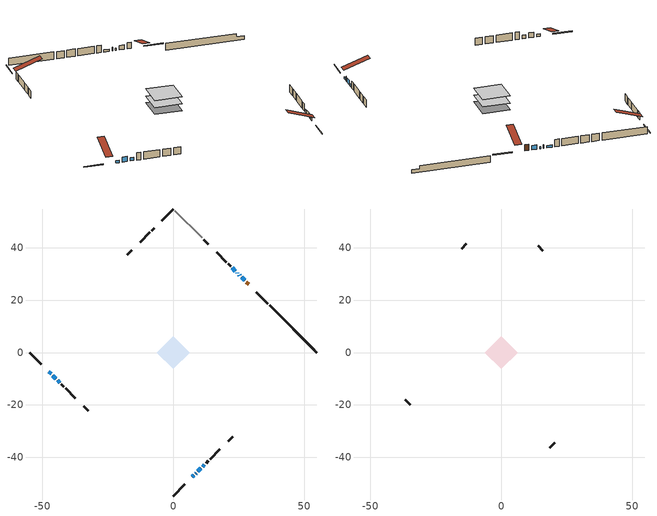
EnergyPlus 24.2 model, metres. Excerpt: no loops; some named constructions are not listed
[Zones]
conditioned space
 floor adiabatic (AdiabaticFloorConstruction): -6.3,0 0,6.3 6.3,0 0,-6.3 z0.95
 floor foundation (Slab1 construction): -6.3,0 0,6.3 6.3,0 0,-6.3 z-1.34
 wall outside (RimJoist1 construction): 0,-54.84 4.41,-50.43 / -54.84,0 -50.43,-4.41 / 0,54.84 -4.41,50.43 / 36.19,18.65 31.78,23.06 z0.95:1.25
 wall outside (AdiabaticWallConstruction 1): 28.85,25.99 27.94,26.9 z0.95:2.98
 wall outside (AdiabaticWallConstruction): 27.28,27.56 26.1,28.74 z0.95:2.4; 7.34,-47.5 7.86,-46.98 / 25.44,29.4 25.21,29.64 z0.95:1.66; -47.5,-7.34 -46.69,-8.15 / 23.79,31.05 22.55,32.29 z0.95:1.69; 24.55,30.29 24.44,30.4 z0.95:2.17; 8.52,-46.32 8.75,-46.09 / 9.41,-45.43 10.59,-44.25 z0.95:2.42; 11.25,-43.59 11.86,-42.98 z0.95:1.87; -46.04,-8.8 -44.81,-10.03 z0.95:2.63; -44.16,-10.68 -43.37,-11.47 z0.95:2.04
 wall outside (Wall1 construction): 12.52,-42.32 13.46,-41.38 / -42.71,-12.13 -41.77,-13.07 / -7.34,47.5 -8.28,46.56 / 21.89,32.95 20.95,33.89 z0.95:3.39
 wall outside (Wall2 construction): 14.11,-40.73 17.85,-36.99 / -41.11,-13.73 -37.38,-17.46 / -8.94,45.9 -12.67,42.17 / 20.29,34.55 16.56,38.28 z0.95:3.39
 wall outside (Wall4 construction): 21.02,-33.82 22.7,-32.15 / -34.21,-20.63 -32.53,-22.31 / -15.84,39 -17.52,37.32 / 13.39,41.45 11.71,43.13 z0.95:3.39
 wall foundation (FoundationWall1 construction): 36.84,18,-1.34 36.84,18,0.95 53.04,1.8,0.95 53.04,1.8,-0.09 54.84,0,-0.09 54.84,0,-1.34
 wall adiabatic (Wall5 construction): 11.06,43.79 0.66,54.18 z0.95:3.39
 window (WindowConstruction): 27.28,27.56 26.1,28.74 z0.95:2.4
 window (WindowConstruction 9): 7.34,-47.5 7.86,-46.98 z0.95:1.66
 window (WindowConstruction 10): -47.5,-7.34 -46.69,-8.15 z0.95:1.69
 window (WindowConstruction 1): 25.44,29.4 25.21,29.63 z0.95:1.66
 window (WindowConstruction 7): 24.55,30.29 24.44,30.4 z0.95:2.17
 window (WindowConstruction 2): 8.52,-46.32 8.75,-46.09 z0.95:2.42
 window (WindowConstruction 3): 9.41,-45.43 10.59,-44.25 z0.95:2.42
 window (WindowConstruction 4): 11.25,-43.59 11.86,-42.98 z0.95:1.86
 window (WindowConstruction 5): -46.04,-8.8 -44.82,-10.03 z0.95:2.63
 window (WindowConstruction 6): -44.16,-10.68 -43.37,-11.47 z0.95:2.04
 window (WindowConstruction 8): 23.79,31.05 22.55,32.29 z0.95:1.69
 door (Door): 28.85,25.99 27.94,26.9 z0.95:2.98
 ceiling adiabatic (AdiabaticFloorConstruction): 0,-6.3 6.3,0 0,6.3 -6.3,0 z0.95
attic - vented
 floor to conditioned space (Floor1 construction Reversed): -6.3,0 0,6.3 6.3,0 0,-6.3 z3.39
 wall outside (Wall3 construction): 18.5,-36.34 20.36,-34.48 / -36.72,-18.12 -34.87,-19.97 / -13.33,41.52 -15.18,39.66 / 15.9,38.94 14.05,40.79 z0.95:3.39
 roof outside (Roof1 construction): 6.68,-48.16,3.39 0.55,-42.02,6.28 -1.07,-43.64,6.28 5.07,-49.78,3.39; -48.16,-6.68,3.39 -42.02,-0.55,6.28 -43.64,1.07,6.28 -49.78,-5.07,3.39; -6.68,48.16,3.39 -0.55,42.02,6.28 1.07,43.64,6.28 -5.07,49.78,3.39; 29.51,25.34,3.39 23.37,19.2,6.28 24.99,17.59,6.28 31.12,23.72,3.39
[Material] Roughness=Rough; Thermal Absorptance=0.9
Name | Thickness {m} | Conductivity {W/m-K} | Density {kg/m3} | Specific Heat {J/kg-K} | Solar Absorptance | Visible Absorptance
ceiling loosefill ins | 0.169333 | 0.0480833 | 16.02 | 1046.75 | 0.7 | 0.7
ceiling stud and cavity | 0.1397 | 0.0931187 | 65.682 | 1177.47 | 0.7 | 0.7
gypsum board | 0.0127 | 0.160291 | 801 | 837.4 | 0.6 | 0.6
[Construction]
Floor1 construction: ceiling loosefill ins, ceiling stud and cavity, gypsum board
[Schedule:Day:Interval]
interior lighting schedule day: No, 01:00, 0.108182, 04:00, 0.0901515, 05:00, 0.0991667, 06:00, 0.162273, 07:00, 0.270455, 08:00, 0.342576, 10:00, 0.369621, 11:00, 0.351591, 12:00, 0.333561, 13:00, 0.324545, 14:00, 0.31553, 15:00, 0.333561, 16:00, 0.369621, 17:00, 0.450758, 18:00, 0.585985, 19:00, 0.775303, 20:00, 0.955606, 21:00, 0.991667, 22:00, 0.712197, 23:00, 0.360606, 24:00, 0.162273
interior lighting schedule day 1: No, 01:00, 0.100909, 04:00, 0.0840909, 05:00, 0.0925, 06:00, 0.151364, 07:00, 0.252273, 08:00, 0.319545, 10:00, 0.344773, 11:00, 0.327955, 12:00, 0.311136, 13:00, 0.302727, 14:00, 0.294318, 15:00, 0.311136, 16:00, 0.344773, 17:00, 0.420455, 18:00, 0.546591, 19:00, 0.723182, 20:00, 0.891364, 21:00, 0.925, 22:00, 0.664318, 23:00, 0.336364, 24:00, 0.151364
interior lighting schedule day 2: No, 01:00, 0.0927273, 04:00, 0.0772727, 05:00, 0.085, 06:00, 0.139091, 07:00, 0.231818, 08:00, 0.293636, 10:00, 0.316818, 11:00, 0.301364, 12:00, 0.285909, 13:00, 0.278182, 14:00, 0.270455, 15:00, 0.285909, 16:00, 0.316818, 17:00, 0.386364, 18:00, 0.502273, 19:00, 0.664545, 20:00, 0.819091, 21:00, 0.85, 22:00, 0.610455, 23:00, 0.309091, 24:00, 0.139091
interior lighting schedule day 3: No, 01:00, 0.0845455, 04:00, 0.0704545, 05:00, 0.0775, 06:00, 0.126818, 07:00, 0.211364, 08:00, 0.267727, 10:00, 0.288864, 11:00, 0.274773, 12:00, 0.260682, 13:00, 0.253636, 14:00, 0.246591, 15:00, 0.260682, 16:00, 0.288864, 17:00, 0.352273, 18:00, 0.457955, 19:00, 0.605909, 20:00, 0.746818, 21:00, 0.775, 22:00, 0.556591, 23:00, 0.281818, 24:00, 0.126818
interior lighting schedule day 4: No, 01:00, 0.0763636, 04:00, 0.0636364, 05:00, 0.07, 06:00, 0.114545, 07:00, 0.190909, 08:00, 0.241818, 10:00, 0.260909, 11:00, 0.248182, 12:00, 0.235455, 13:00, 0.229091, 14:00, 0.222727, 15:00, 0.235455, 16:00, 0.260909, 17:00, 0.318182, 18:00, 0.413636, 19:00, 0.547273, 20:00, 0.674545, 21:00, 0.7, 22:00, 0.502727, 23:00, 0.254545, 24:00, 0.114545
interior lighting schedule day 5: No, 01:00, 0.0727273, 04:00, 0.0606061, 05:00, 0.0666667, 06:00, 0.109091, 07:00, 0.181818, 08:00, 0.230303, 10:00, 0.248485, 11:00, 0.236364, 12:00, 0.224242, 13:00, 0.218182, 14:00, 0.212121, 15:00, 0.224242, 16:00, 0.248485, 17:00, 0.30303, 18:00, 0.393939, 19:00, 0.521212, 20:00, 0.642424, 21:00, 0.666667, 22:00, 0.478788, 23:00, 0.242424, 24:00, 0.109091
interior lighting schedule day 6: No, 01:00, 0.0745455, 04:00, 0.0621212, 05:00, 0.0683333, 06:00, 0.111818, 07:00, 0.186364, 08:00, 0.236061, 10:00, 0.254697, 11:00, 0.242273, 12:00, 0.229848, 13:00, 0.223636, 14:00, 0.217424, 15:00, 0.229848, 16:00, 0.254697, 17:00, 0.310606, 18:00, 0.403788, 19:00, 0.534242, 20:00, 0.658485, 21:00, 0.683333, 22:00, 0.490758, 23:00, 0.248485, 24:00, 0.111818
interior lighting schedule day 7: No, 01:00, 0.08, 04:00, 0.0666667, 05:00, 0.0733333, 06:00, 0.12, 07:00, 0.2, 08:00, 0.253333, 10:00, 0.273333, 11:00, 0.26, 12:00, 0.246667, 13:00, 0.24, 14:00, 0.233333, 15:00, 0.246667, 16:00, 0.273333, 17:00, 0.333333, 18:00, 0.433333, 19:00, 0.573333, 20:00, 0.706667, 21:00, 0.733333, 22:00, 0.526667, 23:00, 0.266667, 24:00, 0.12
interior lighting schedule day 8: No, 01:00, 0.0890909, 04:00, 0.0742424, 05:00, 0.0816667, 06:00, 0.133636, 07:00, 0.222727, 08:00, 0.282121, 10:00, 0.304394, 11:00, 0.289545, 12:00, 0.274697, 13:00, 0.267273, 14:00, 0.259848, 15:00, 0.274697, 16:00, 0.304394, 17:00, 0.371212, 18:00, 0.482576, 19:00, 0.638485, 20:00, 0.78697, 21:00, 0.816667, 22:00, 0.586515, 23:00, 0.29697, 24:00, 0.133636
interior lighting schedule day 9: No, 01:00, 0.0972727, 04:00, 0.0810606, 05:00, 0.0891667, 06:00, 0.145909, 07:00, 0.243182, 08:00, 0.30803, 10:00, 0.332348, 11:00, 0.316136, 12:00, 0.299924, 13:00, 0.291818, 14:00, 0.283712, 15:00, 0.299924, 16:00, 0.332348, 17:00, 0.405303, 18:00, 0.526894, 19:00, 0.697121, 20:00, 0.859242, 21:00, 0.891667, 22:00, 0.640379, 23:00, 0.324242, 24:00, 0.145909
interior lighting schedule day 10: No, 01:00, 0.105455, 04:00, 0.0878788, 05:00, 0.0966667, 06:00, 0.158182, 07:00, 0.263636, 08:00, 0.333939, 10:00, 0.360303, 11:00, 0.342727, 12:00, 0.325152, 13:00, 0.316364, 14:00, 0.307576, 15:00, 0.325152, 16:00, 0.360303, 17:00, 0.439394, 18:00, 0.571212, 19:00, 0.755758, 20:00, 0.931515, 21:00, 0.966667, 22:00, 0.694242, 23:00, 0.351515, 24:00, 0.158182
interior lighting schedule day 11: No, 01:00, 0.109091, 04:00, 0.0909091, 05:00, 0.1, 06:00, 0.163636, 07:00, 0.272727, 08:00, 0.345455, 10:00, 0.372727, 11:00, 0.354545, 12:00, 0.336364, 13:00, 0.327273, 14:00, 0.318182, 15:00, 0.336364, 16:00, 0.372727, 17:00, 0.454545, 18:00, 0.590909, 19:00, 0.781818, 20:00, 0.963636, 21:00, 1, 22:00, 0.718182, 23:00, 0.363636, 24:00, 0.163636
interior lighting schedule default day; occupants schedule default day; clothes dryer schedule default day; cooking range schedule default day; mech vent bath fan 0 schedule default day; mech vent range fan 0 schedule default day; misc plug loads schedule default day; general water use schedule default day; heating setpoint default day; cooling setpoint default day; clothes dryer exhaust 0 schedule default day; cooling season schedule day; cooling season schedule day 2; cooling season schedule default day; exterior lighting schedule default day; natural vent schedule default day: No, 24:00, 0
occupants schedule day: No, 05:00, 0.426829, 06:00, 0.719512, 07:00, 1, 08:00, 0.670732, 09:00, 0.329268, 14:00, 0.170732, 15:00, 0.231707, 16:00, 0.329268, 17:00, 0.5, 18:00, 0.670732, 19:00, 0.829268, 21:00, 1, 22:00, 0.853659, 23:00, 0.646341, 24:00, 0.426829
clothes dryer schedule day; clothes dryer exhaust 0 schedule day: No, 01:00, 0.123457, 02:00, 0.0740741, 03:00, 0.0493827, 04:00, 0.0246914, 05:00, 0.0493827, 06:00, 0.0740741, 07:00, 0.197531, 08:00, 0.395062, 09:00, 0.592593, 10:00, 0.839506, 11:00, 0.962963, 12:00, 1, 13:00, 0.91358, 14:00, 0.82716, 15:00, 0.716049, 16:00, 0.753086, 17:00, 0.679012, 18:00, 0.666667, 20:00, 0.62963, 21:00, 0.641975, 22:00, 0.666667, 23:00, 0.54321, 24:00, 0.296296
cooking range schedule day: No, 05:00, 0.0597015, 06:00, 0.11194, 07:00, 0.171642, 08:00, 0.291045, 11:00, 0.343284, 12:00, 0.402985, 13:00, 0.462687, 14:00, 0.343284, 15:00, 0.291045, 16:00, 0.402985, 17:00, 0.567164, 18:00, 1, 19:00, 0.850746, 20:00, 0.432836, 21:00, 0.291045, 22:00, 0.231343, 23:00, 0.171642, 24:00, 0.11194
mech vent bath fan 0 schedule day: No, 07:00, 0, 08:00, 1, 09:00, 0.2, 24:00, 0
mech vent range fan 0 schedule day: No, 18:00, 0, 19:00, 1, 20:00, 0.2, 24:00, 0
misc plug loads schedule day: No, 06:00, 0.705882, 07:00, 0.745098, 08:00, 0.803922, 15:00, 0.823529, 16:00, 0.862745, 17:00, 0.921569, 18:00, 0.980392, 19:00, 1, 20:00, 0.980392, 21:00, 0.941176, 22:00, 0.862745, 23:00, 0.784314, 24:00, 0.72549
general water use schedule day: No, 01:00, 0.315068, 03:00, 0.287671, 04:00, 0.342466, 05:00, 0.369863, 06:00, 0.520548, 07:00, 0.60274, 08:00, 0.534247, 10:00, 0.506849, 11:00, 0.465753, 14:00, 0.479452, 15:00, 0.534247, 16:00, 0.589041, 17:00, 0.69863, 18:00, 0.876712, 19:00, 0.890411, 20:00, 0.986301, 21:00, 1, 22:00, 0.863014, 23:00, 0.616438, 24:00, 0.465753
heating setpoint day: No, 07:00, 18, 23:00, 21, 24:00, 18
cooling setpoint day: No, 24:00, 25
cooling season schedule day 1: No, 24:00, 1
exterior lighting schedule day: No, 01:00, 0.566667, 03:00, 0.524167, 05:00, 0.495833, 06:00, 0.5525, 07:00, 0.623333, 08:00, 0.580833, 09:00, 0.439167, 10:00, 0.354167, 12:00, 0.34, 13:00, 0.354167, 14:00, 0.396667, 15:00, 0.425, 16:00, 0.495833, 17:00, 0.623333, 18:00, 0.793333, 19:00, 0.906667, 20:00, 0.963333, 21:00, 0.991667, 22:00, 0.920833, 23:00, 0.793333, 24:00, 0.665833
exterior lighting schedule day 1: No, 01:00, 0.528571, 03:00, 0.488929, 05:00, 0.4625, 06:00, 0.515357, 07:00, 0.581429, 08:00, 0.541786, 09:00, 0.409643, 10:00, 0.330357, 12:00, 0.317143, 13:00, 0.330357, 14:00, 0.37, 15:00, 0.396429, 16:00, 0.4625, 17:00, 0.581429, 18:00, 0.74, 19:00, 0.845714, 20:00, 0.898571, 21:00, 0.925, 22:00, 0.858929, 23:00, 0.74, 24:00, 0.621071
exterior lighting schedule day 10: No, 01:00, 0.552381, 03:00, 0.510952, 05:00, 0.483333, 06:00, 0.538571, 07:00, 0.607619, 08:00, 0.56619, 09:00, 0.428095, 10:00, 0.345238, 12:00, 0.331429, 13:00, 0.345238, 14:00, 0.386667, 15:00, 0.414286, 16:00, 0.483333, 17:00, 0.607619, 18:00, 0.773333, 19:00, 0.88381, 20:00, 0.939048, 21:00, 0.966667, 22:00, 0.897619, 23:00, 0.773333, 24:00, 0.649048
exterior lighting schedule day 11: No, 01:00, 0.571429, 03:00, 0.528571, 05:00, 0.5, 06:00, 0.557143, 07:00, 0.628571, 08:00, 0.585714, 09:00, 0.442857, 10:00, 0.357143, 12:00, 0.342857, 13:00, 0.357143, 14:00, 0.4, 15:00, 0.428571, 16:00, 0.5, 17:00, 0.628571, 18:00, 0.8, 19:00, 0.914286, 20:00, 0.971429, 21:00, 1, 22:00, 0.928571, 23:00, 0.8, 24:00, 0.671429
exterior lighting schedule day 2: No, 01:00, 0.485714, 03:00, 0.449286, 05:00, 0.425, 06:00, 0.473571, 07:00, 0.534286, 08:00, 0.497857, 09:00, 0.376429, 10:00, 0.303571, 12:00, 0.291429, 13:00, 0.303571, 14:00, 0.34, 15:00, 0.364286, 16:00, 0.425, 17:00, 0.534286, 18:00, 0.68, 19:00, 0.777143, 20:00, 0.825714, 21:00, 0.85, 22:00, 0.789286, 23:00, 0.68, 24:00, 0.570714
exterior lighting schedule day 3: No, 01:00, 0.442857, 03:00, 0.409643, 05:00, 0.3875, 06:00, 0.431786, 07:00, 0.487143, 08:00, 0.453929, 09:00, 0.343214, 10:00, 0.276786, 12:00, 0.265714, 13:00, 0.276786, 14:00, 0.31, 15:00, 0.332143, 16:00, 0.3875, 17:00, 0.487143, 18:00, 0.62, 19:00, 0.708571, 20:00, 0.752857, 21:00, 0.775, 22:00, 0.719643, 23:00, 0.62, 24:00, 0.520357
exterior lighting schedule day 4: No, 01:00, 0.4, 03:00, 0.37, 05:00, 0.35, 06:00, 0.39, 07:00, 0.44, 08:00, 0.41, 09:00, 0.31, 10:00, 0.25, 12:00, 0.24, 13:00, 0.25, 14:00, 0.28, 15:00, 0.3, 16:00, 0.35, 17:00, 0.44, 18:00, 0.56, 19:00, 0.64, 20:00, 0.68, 21:00, 0.7, 22:00, 0.65, 23:00, 0.56, 24:00, 0.47
exterior lighting schedule day 5: No, 01:00, 0.380952, 03:00, 0.352381, 05:00, 0.333333, 06:00, 0.371429, 07:00, 0.419048, 08:00, 0.390476, 09:00, 0.295238, 10:00, 0.238095, 12:00, 0.228571, 13:00, 0.238095, 14:00, 0.266667, 15:00, 0.285714, 16:00, 0.333333, 17:00, 0.419048, 18:00, 0.533333, 19:00, 0.609524, 20:00, 0.647619, 21:00, 0.666667, 22:00, 0.619048, 23:00, 0.533333, 24:00, 0.447619
exterior lighting schedule day 6: No, 01:00, 0.390476, 03:00, 0.36119, 05:00, 0.341667, 06:00, 0.380714, 07:00, 0.429524, 08:00, 0.400238, 09:00, 0.302619, 10:00, 0.244048, 12:00, 0.234286, 13:00, 0.244048, 14:00, 0.273333, 15:00, 0.292857, 16:00, 0.341667, 17:00, 0.429524, 18:00, 0.546667, 19:00, 0.624762, 20:00, 0.66381, 21:00, 0.683333, 22:00, 0.634524, 23:00, 0.546667, 24:00, 0.45881
exterior lighting schedule day 7: No, 01:00, 0.419048, 03:00, 0.387619, 05:00, 0.366667, 06:00, 0.408571, 07:00, 0.460952, 08:00, 0.429524, 09:00, 0.324762, 10:00, 0.261905, 12:00, 0.251429, 13:00, 0.261905, 14:00, 0.293333, 15:00, 0.314286, 16:00, 0.366667, 17:00, 0.460952, 18:00, 0.586667, 19:00, 0.670476, 20:00, 0.712381, 21:00, 0.733333, 22:00, 0.680952, 23:00, 0.586667, 24:00, 0.492381
exterior lighting schedule day 8: No, 01:00, 0.466667, 03:00, 0.431667, 05:00, 0.408333, 06:00, 0.455, 07:00, 0.513333, 08:00, 0.478333, 09:00, 0.361667, 10:00, 0.291667, 12:00, 0.28, 13:00, 0.291667, 14:00, 0.326667, 15:00, 0.35, 16:00, 0.408333, 17:00, 0.513333, 18:00, 0.653333, 19:00, 0.746667, 20:00, 0.793333, 21:00, 0.816667, 22:00, 0.758333, 23:00, 0.653333, 24:00, 0.548333
exterior lighting schedule day 9: No, 01:00, 0.509524, 03:00, 0.47131, 05:00, 0.445833, 06:00, 0.496786, 07:00, 0.560476, 08:00, 0.522262, 09:00, 0.394881, 10:00, 0.318452, 12:00, 0.305714, 13:00, 0.318452, 14:00, 0.356667, 15:00, 0.382143, 16:00, 0.445833, 17:00, 0.560476, 18:00, 0.713333, 19:00, 0.815238, 20:00, 0.86619, 21:00, 0.891667, 22:00, 0.827976, 23:00, 0.713333, 24:00, 0.59869
[Schedule:Week:Daily]
heating setpoint Week Rule - Jan1-Dec31: heating setpoint day, heating setpoint day, heating setpoint day, heating setpoint day, heating setpoint day, heating setpoint day, heating setpoint day, heating setpoint default day, heating setpoint default day, heating setpoint default day, heating setpoint default day, heating setpoint default day
cooling season schedule Week Rule - Sep2-Dec31: cooling season schedule day 2, cooling season schedule day 2, cooling season schedule day 2, cooling season schedule day 2, cooling season schedule day 2, cooling season schedule day 2, cooling season schedule day 2, cooling season schedule default day, cooling season schedule default day, cooling season schedule default day, cooling season schedule default day, cooling season schedule default day
exterior lighting schedule Week Rule - Oct7-Oct27: exterior lighting schedule day 9, exterior lighting schedule day 9, exterior lighting schedule day 9, exterior lighting schedule day 9, exterior lighting schedule day 9, exterior lighting schedule day 9, exterior lighting schedule day 9, exterior lighting schedule default day, exterior lighting schedule default day, exterior lighting schedule default day, exterior lighting schedule default day, exterior lighting schedule default day
exterior lighting schedule Week Rule - Oct28-Nov3: exterior lighting schedule day 9, exterior lighting schedule day 9, exterior lighting schedule day 9, exterior lighting schedule day 9, exterior lighting schedule day 10, exterior lighting schedule day 10, exterior lighting schedule day 10, exterior lighting schedule default day, exterior lighting schedule default day, exterior lighting schedule default day, exterior lighting schedule default day, exterior lighting schedule default day
exterior lighting schedule Week Rule - Nov4-Nov24: exterior lighting schedule day 10, exterior lighting schedule day 10, exterior lighting schedule day 10, exterior lighting schedule day 10, exterior lighting schedule day 10, exterior lighting schedule day 10, exterior lighting schedule day 10, exterior lighting schedule default day, exterior lighting schedule default day, exterior lighting schedule default day, exterior lighting schedule default day, exterior lighting schedule default day
exterior lighting schedule Week Rule - Nov25-Dec1: exterior lighting schedule day 10, exterior lighting schedule day 10, exterior lighting schedule day 10, exterior lighting schedule day 10, exterior lighting schedule day 10, exterior lighting schedule day 10, exterior lighting schedule day 11, exterior lighting schedule default day, exterior lighting schedule default day, exterior lighting schedule default day, exterior lighting schedule default day, exterior lighting schedule default day
exterior lighting schedule Week Rule - Dec2-Dec31: exterior lighting schedule day 11, exterior lighting schedule day 11, exterior lighting schedule day 11, exterior lighting schedule day 11, exterior lighting schedule day 11, exterior lighting schedule day 11, exterior lighting schedule day 11, exterior lighting schedule default day, exterior lighting schedule default day, exterior lighting schedule default day, exterior lighting schedule default day, exterior lighting schedule default day
natural vent schedule Week Rule - Jan1-Dec31: natural vent schedule default day, natural vent schedule default day, natural vent schedule default day, natural vent schedule default day, natural vent schedule default day, natural vent schedule default day, natural vent schedule default day, natural vent schedule default day, natural vent schedule default day, natural vent schedule default day, natural vent schedule default day, natural vent schedule default day
